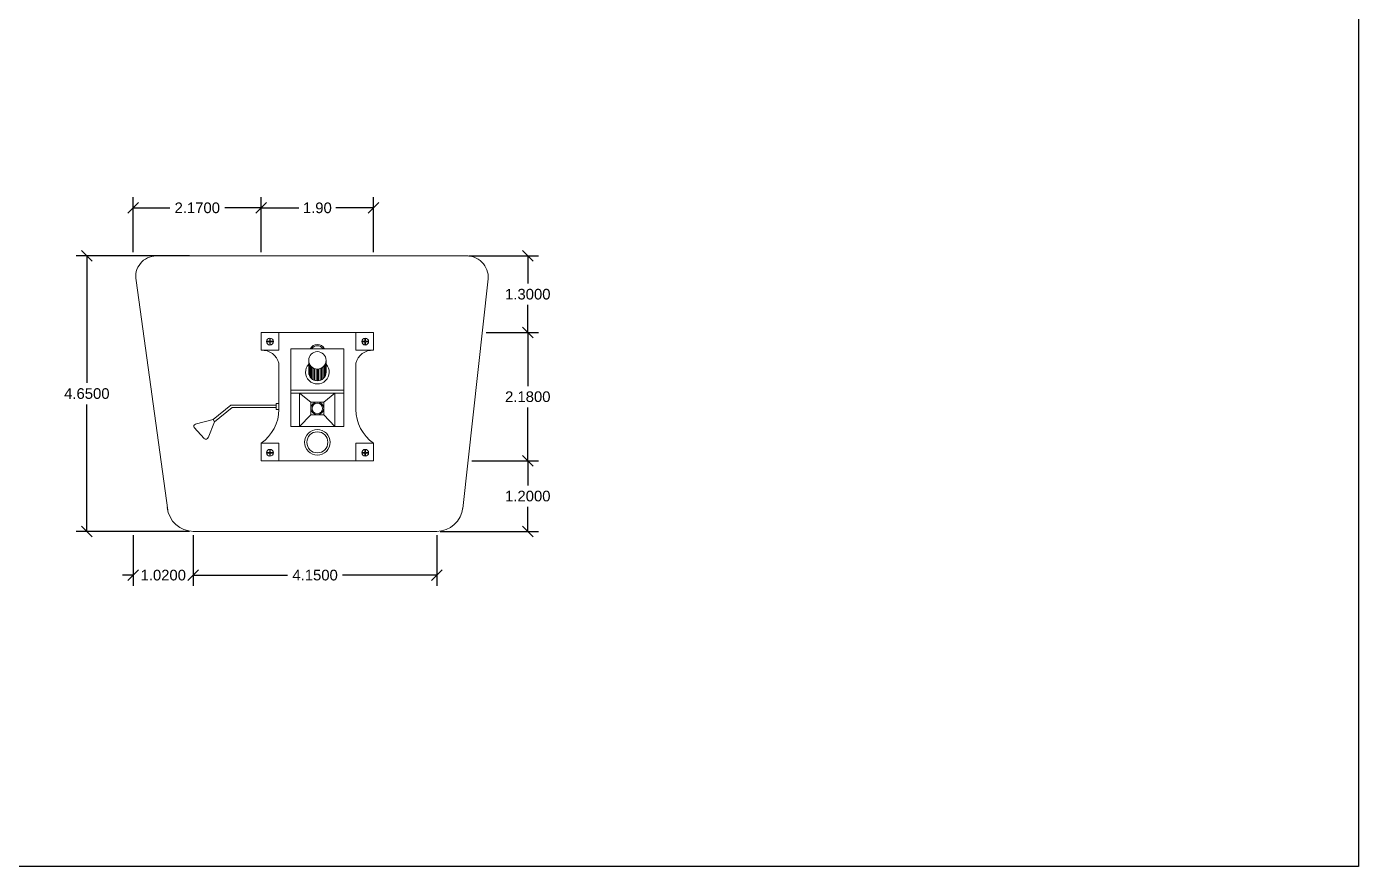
# Model space of a CAD drawing. Header units: centimetres. Extents: x -239 to 1959, y -161 to 626.
# Drawn here: x 189.23 to 211.78, y 596.29 to 610.51 of the extents above; entities that cross this region are included whole.
import ezdxf

# ---------------------------------------------------------------- set-up
doc = ezdxf.new("R2010")
doc.units = ezdxf.units.CM
doc.header["$MEASUREMENT"] = 0
doc.layers.add('dettagli', color=4, linetype='Continuous', lineweight=13)
doc.layers.add('linee prospetti', color=1, linetype='Continuous', lineweight=18)
doc.styles.get("Standard").update_dxf_attribs({"font": 'Arial.ttf'})
doc.dimstyles.get("Standard").update_dxf_attribs({"dimtxt": 0.18, "dimasz": 0.18, "dimexe": 0.18, "dimexo": 0.0625, "dimgap": 0.09, "dimtad": 0, "dimtih": 1, "dimtoh": 1, "dimdec": 4, "dimzin": 0, "dimdsep": 46, "dimtxsty": 'Standard', "dimcen": 0.09, "dimadec": 0, "dimazin": 0, "dimtfac": 1, "dimtdec": 4, "dimtofl": 0, "dimtmove": 0, "dimatfit": 3, "dimfxl": 1, "dimtolj": 1, "dimtzin": 0, "dimarcsym": 0})

# ---------------------------------------------------------------- blocks, each defined once
blk = doc.blocks.new('_Oblique')
at = {"color": 0, "linetype": 'ByBlock', "lineweight": -2}
blk.add_line((-0.5, -0.5), (0.5, 0.5), dxfattribs=at)
blk = doc.blocks.new('*D507')
at = {"color": 0, "lineweight": -2, "transparency": 16777216}
for p, q in [((191.034, 601.9), (191.034, 601.041)), ((192.05, 601.9), (192.05, 601.041)), ((191.034, 601.221), (190.854, 601.221)), ((192.05, 601.221), (192.23, 601.221))]:
    blk.add_line(p, q, dxfattribs=at)
at = {"layer": 'Defpoints', "color": 0, "transparency": 16777216}
for p in [(191.034, 601.962), (192.05, 601.962), (192.05, 601.221)]:
    blk.add_point(p, dxfattribs=at)
at = {"color": 0, "lineweight": -2, "transparency": 16777216, "xscale": 0.18, "yscale": 0.18, "zscale": 0.18}
blk.add_blockref('_Oblique', (191.034, 601.221), dxfattribs=at)
at = {"color": 0, "lineweight": -2, "transparency": 16777216, "xscale": 0.18, "yscale": 0.18, "zscale": 0.18, "rotation": 180}
blk.add_blockref('_Oblique', (192.05, 601.221), dxfattribs=at)
at = {"color": 0, "transparency": 16777216, "insert": (191.542, 601.221), "char_height": 0.18, "attachment_point": 5}
blk.add_mtext('\\A1;1.0200', dxfattribs=at)
blk = doc.blocks.new('*D511')
at = {"color": 0, "lineweight": -2, "transparency": 16777216}
for p, q in [((192.05, 601.9), (192.05, 601.041)), ((196.175, 601.9), (196.175, 601.041)), ((192.05, 601.221), (193.646, 601.221)), ((196.175, 601.221), (194.579, 601.221))]:
    blk.add_line(p, q, dxfattribs=at)
at = {"layer": 'Defpoints', "color": 0, "transparency": 16777216}
for p in [(192.05, 601.962), (196.175, 601.962), (196.175, 601.221)]:
    blk.add_point(p, dxfattribs=at)
at = {"color": 0, "lineweight": -2, "transparency": 16777216, "xscale": 0.18, "yscale": 0.18, "zscale": 0.18, "rotation": 180}
blk.add_blockref('_Oblique', (192.05, 601.221), dxfattribs=at)
at = {"color": 0, "lineweight": -2, "transparency": 16777216, "xscale": 0.18, "yscale": 0.18, "zscale": 0.18}
blk.add_blockref('_Oblique', (196.175, 601.221), dxfattribs=at)
at = {"color": 0, "transparency": 16777216, "insert": (194.113, 601.221), "char_height": 0.18, "attachment_point": 5}
blk.add_mtext('\\A1;4.1500', dxfattribs=at)
blk = doc.blocks.new('*D512')
at = {"color": 0, "lineweight": -2, "transparency": 16777216}
for p, q in [((193.201, 606.687), (193.201, 607.618)), ((195.101, 606.687), (195.101, 607.618)), ((193.201, 607.438), (193.837, 607.438)), ((195.101, 607.438), (194.466, 607.438))]:
    blk.add_line(p, q, dxfattribs=at)
at = {"layer": 'Defpoints', "color": 0, "transparency": 16777216}
for p in [(195.101, 607.438), (193.201, 606.625), (195.101, 606.625)]:
    blk.add_point(p, dxfattribs=at)
at = {"color": 0, "lineweight": -2, "transparency": 16777216, "xscale": 0.18, "yscale": 0.18, "zscale": 0.18, "rotation": 180}
blk.add_blockref('_Oblique', (193.201, 607.438), dxfattribs=at)
at = {"color": 0, "lineweight": -2, "transparency": 16777216, "xscale": 0.18, "yscale": 0.18, "zscale": 0.18}
blk.add_blockref('_Oblique', (195.101, 607.438), dxfattribs=at)
at = {"color": 0, "transparency": 16777216, "insert": (194.151, 607.438), "char_height": 0.18, "attachment_point": 5}
blk.add_mtext('\\A1;1.90', dxfattribs=at)
blk = doc.blocks.new('*D508')
at = {"color": 0, "lineweight": -2, "transparency": 16777216}
for p, q in [((191.034, 606.687), (191.034, 607.618)), ((193.201, 606.687), (193.201, 607.618)), ((191.034, 607.438), (191.652, 607.438)), ((193.201, 607.438), (192.583, 607.438))]:
    blk.add_line(p, q, dxfattribs=at)
at = {"layer": 'Defpoints', "color": 0, "transparency": 16777216}
for p in [(193.201, 607.438), (191.034, 606.625), (193.201, 606.625)]:
    blk.add_point(p, dxfattribs=at)
at = {"color": 0, "lineweight": -2, "transparency": 16777216, "xscale": 0.18, "yscale": 0.18, "zscale": 0.18, "rotation": 180}
blk.add_blockref('_Oblique', (191.034, 607.438), dxfattribs=at)
at = {"color": 0, "lineweight": -2, "transparency": 16777216, "xscale": 0.18, "yscale": 0.18, "zscale": 0.18}
blk.add_blockref('_Oblique', (193.201, 607.438), dxfattribs=at)
at = {"color": 0, "transparency": 16777216, "insert": (192.118, 607.438), "char_height": 0.18, "attachment_point": 5}
blk.add_mtext('\\A1;2.1700', dxfattribs=at)
blk = doc.blocks.new('*D513')
at = {"color": 0, "lineweight": -2, "transparency": 16777216}
for p, q in [((191.988, 606.625), (190.068, 606.625)), ((190.248, 606.625), (190.248, 604.475)), ((190.248, 601.962), (190.248, 604.112)), ((191.988, 601.962), (190.068, 601.962))]:
    blk.add_line(p, q, dxfattribs=at)
at = {"layer": 'Defpoints', "color": 0, "transparency": 16777216}
for p in [(190.248, 606.625), (192.05, 606.625), (192.05, 601.962)]:
    blk.add_point(p, dxfattribs=at)
at = {"color": 0, "lineweight": -2, "transparency": 16777216, "xscale": 0.18, "yscale": 0.18, "zscale": 0.18}
for p, rotation in [((190.248, 606.625), 90), ((190.248, 601.962), 270)]:
    blk.add_blockref('_Oblique', p, dxfattribs=dict(at, rotation=rotation))
at = {"color": 0, "transparency": 16777216, "insert": (190.248, 604.294), "char_height": 0.18, "attachment_point": 5}
blk.add_mtext('\\A1;4.6500', dxfattribs=at)
blk = doc.blocks.new('*D514')
at = {"color": 0, "lineweight": -2, "transparency": 16777216}
for p, q in [((196.765, 603.155), (197.894, 603.155)), ((197.714, 603.155), (197.714, 602.74)), ((197.714, 601.962), (197.714, 602.377)), ((196.23, 601.962), (197.894, 601.962))]:
    blk.add_line(p, q, dxfattribs=at)
at = {"layer": 'Defpoints', "color": 0, "transparency": 16777216}
for p in [(196.703, 603.155), (197.714, 603.155), (196.168, 601.962)]:
    blk.add_point(p, dxfattribs=at)
at = {"color": 0, "lineweight": -2, "transparency": 16777216, "xscale": 0.18, "yscale": 0.18, "zscale": 0.18}
for p, rotation in [((197.714, 603.155), 90), ((197.714, 601.962), 270)]:
    blk.add_blockref('_Oblique', p, dxfattribs=dict(at, rotation=rotation))
at = {"color": 0, "transparency": 16777216, "insert": (197.714, 602.559), "char_height": 0.18, "attachment_point": 5}
blk.add_mtext('\\A1;1.2000', dxfattribs=at)
blk = doc.blocks.new('*D509')
at = {"color": 0, "lineweight": -2, "transparency": 16777216}
for p, q in [((197.007, 605.327), (197.894, 605.327)), ((197.714, 605.327), (197.714, 604.422)), ((197.714, 603.155), (197.714, 604.06)), ((196.765, 603.155), (197.894, 603.155))]:
    blk.add_line(p, q, dxfattribs=at)
at = {"layer": 'Defpoints', "color": 0, "transparency": 16777216}
for p in [(196.945, 605.327), (197.714, 605.327), (196.703, 603.155)]:
    blk.add_point(p, dxfattribs=at)
at = {"color": 0, "lineweight": -2, "transparency": 16777216, "xscale": 0.18, "yscale": 0.18, "zscale": 0.18}
for p, rotation in [((197.714, 605.327), 90), ((197.714, 603.155), 270)]:
    blk.add_blockref('_Oblique', p, dxfattribs=dict(at, rotation=rotation))
at = {"color": 0, "transparency": 16777216, "insert": (197.714, 604.241), "char_height": 0.18, "attachment_point": 5}
blk.add_mtext('\\A1;2.1800', dxfattribs=at)
blk = doc.blocks.new('*D510')
at = {"color": 0, "lineweight": -2, "transparency": 16777216}
for p, q in [((196.714, 606.625), (197.894, 606.625)), ((197.714, 606.625), (197.714, 606.157)), ((197.714, 605.327), (197.714, 605.795)), ((197.007, 605.327), (197.894, 605.327))]:
    blk.add_line(p, q, dxfattribs=at)
at = {"layer": 'Defpoints', "color": 0, "transparency": 16777216}
for p in [(196.651, 606.625), (197.714, 606.625), (196.945, 605.327)]:
    blk.add_point(p, dxfattribs=at)
at = {"color": 0, "lineweight": -2, "transparency": 16777216, "xscale": 0.18, "yscale": 0.18, "zscale": 0.18}
for p, rotation in [((197.714, 606.625), 90), ((197.714, 605.327), 270)]:
    blk.add_blockref('_Oblique', p, dxfattribs=dict(at, rotation=rotation))
at = {"color": 0, "transparency": 16777216, "insert": (197.714, 605.976), "char_height": 0.18, "attachment_point": 5}
blk.add_mtext('\\A1;1.3000', dxfattribs=at)

msp = doc.modelspace()

# ---------------------------------------------------------------- linework, layer by layer
at = {"color": 3}
msp.add_lwpolyline([(169.77807, 596.2922), (169.77807, 625.9922), (211.77807, 625.9922), (211.77807, 596.2922)], close=True, dxfattribs=at)
at = {"layer": 'dettagli'}
for p, q in [((193.20129, 605.3273), (195.10129, 605.3273)), ((194.80129, 605.0273), (194.80129, 605.3273)), ((193.50129, 605.0273), (193.20129, 605.0273)), ((194.80129, 605.0273), (195.06099, 605.0273)), ((194.00426, 604.85707), (194.00426, 604.6575)), ((194.00964, 604.81765), (194.00964, 604.61807)), ((194.01651, 604.79828), (194.01651, 604.59871)), ((194.02575, 604.7805), (194.02575, 604.58092)), ((194.27711, 604.7805), (194.27711, 604.58092)), ((194.28634, 604.79828), (194.28634, 604.59871)), ((194.29322, 604.81765), (194.29322, 604.61807)), ((194.2986, 604.85707), (194.2986, 604.6575)), ((194.2986, 604.85707), (194.2986, 604.6575)), ((194.03871, 604.76246), (194.03871, 604.56288)), ((194.05987, 604.74186), (194.05987, 604.54228)), ((194.08103, 604.72783), (194.08103, 604.52826)), ((194.10431, 604.71765), (194.10431, 604.51808)), ((194.1297, 604.71152), (194.1297, 604.51194)), ((194.15143, 604.6575), (194.15143, 604.7099)), ((194.15143, 604.7099), (194.15143, 604.51033)), ((194.15143, 604.7099), (194.15143, 604.51033)), ((194.17316, 604.71152), (194.17316, 604.51194)), ((194.19855, 604.71765), (194.19855, 604.51808)), ((194.22183, 604.72783), (194.22183, 604.52826)), ((194.24299, 604.74186), (194.24299, 604.54228)), ((194.26415, 604.76246), (194.26415, 604.56288)), ((193.70129, 604.35011), (194.60129, 604.35011)), ((193.70129, 604.30011), (194.60129, 604.30011)), ((193.84912, 604.30011), (194.04012, 604.15127)), ((194.26076, 604.15127), (194.44912, 604.30011)), ((194.04012, 603.93454), (193.84912, 603.73671)), ((194.26076, 603.93454), (194.44912, 603.73671)), ((193.20129, 603.1546), (195.10129, 603.1546))]:
    msp.add_line(p, q, dxfattribs=at)
for points in [[(193.20129, 605.3273), (193.20129, 605.0273), (193.2367, 605.0273)], [(193.34392, 605.23282), (193.34392, 605.1796), (193.29017, 605.1796)], [(193.40591, 605.1796), (193.35292, 605.1796), (193.35292, 605.23276)], [(193.50129, 605.0273), (193.50129, 605.3273)], [(194.95672, 605.23282), (194.95672, 605.1796), (194.90297, 605.1796)], [(195.01871, 605.1796), (194.96572, 605.1796), (194.96572, 605.23276)], [(195.10129, 605.3273), (195.10129, 605.0273), (195.06099, 605.0273)], [(193.29014, 605.1706), (193.34392, 605.1706), (193.34392, 605.11699)], [(193.35292, 605.11705), (193.35292, 605.1706), (193.40594, 605.1706)], [(193.70129, 605.05209), (193.70129, 605.05209), (194.60129, 605.05209), (194.60129, 603.73671), (193.70129, 603.73671), (193.70129, 605.05209)], [(194.90294, 605.1706), (194.95672, 605.1706), (194.95672, 605.11699)], [(194.96572, 605.11705), (194.96572, 605.1706), (195.01874, 605.1706)], [(193.50129, 604.80764), (193.50129, 604.0273)], [(194.80129, 604.80798), (194.80129, 604.0273)], [(193.50129, 604.0273), (193.45129, 604.0273), (193.45129, 604.1273), (193.50129, 604.1273)], [(193.84912, 604.30011), (194.44912, 604.30011), (194.44912, 603.73671), (193.84912, 603.73671), (193.84912, 604.30011)], [(194.15212, 604.15183), (194.04012, 604.15127), (194.04012, 603.93454), (194.26076, 603.93454), (194.26076, 604.15127), (194.15212, 604.15183)], [(193.45129, 604.0973), (192.68454, 604.0973), (192.38435, 603.85725)], [(193.45129, 604.0573), (192.70744, 604.0573), (192.40726, 603.81725)], [(192.2318, 603.53677), (192.06584, 603.71885)], [(192.08329, 603.77468), (192.38435, 603.85725)], [(192.38435, 603.85725), (192.40726, 603.81725), (192.30075, 603.54573)], [(193.20129, 603.4546), (193.20129, 603.1546), (193.20129, 603.1546), (193.20129, 603.1546), (193.20129, 603.1546)], [(193.20129, 603.4546), (193.50129, 603.4546), (193.50129, 603.1546)], [(195.10129, 603.4546), (194.80129, 603.4546), (194.80129, 603.1546)], [(195.10129, 603.4546), (195.10129, 603.1546), (195.10129, 603.1546), (195.10129, 603.1546), (195.10129, 603.1546)], [(193.29014, 603.28758), (193.34392, 603.28758), (193.34392, 603.23398)], [(193.34392, 603.34981), (193.34392, 603.29658), (193.29017, 603.29658)], [(193.40591, 603.29658), (193.35292, 603.29658), (193.35292, 603.34975)], [(193.35292, 603.23404), (193.35292, 603.28758), (193.40594, 603.28758)], [(194.90294, 603.28758), (194.95672, 603.28758), (194.95672, 603.23398)], [(194.95672, 603.34981), (194.95672, 603.29658), (194.90297, 603.29658)], [(195.01871, 603.29658), (194.96572, 603.29658), (194.96572, 603.34975)], [(194.96572, 603.23404), (194.96572, 603.28758), (195.01874, 603.28758)]]:
    msp.add_lwpolyline(points, dxfattribs=at)
for centre, radius in [((193.34804, 605.17491), 0.05806), ((194.96084, 605.17491), 0.05806), ((194.15143, 604.85707), 0.14717), ((194.15129, 604.04326), 0.10801), ((194.15129, 604.04326), 0.089), ((194.15129, 603.46974), 0.21602), ((194.15129, 603.46974), 0.178), ((193.34804, 603.29189), 0.05806), ((194.96084, 603.29189), 0.05806)]:
    msp.add_circle(centre, radius, dxfattribs=at)
for centre, radius, start, end in [((193.219, 604.73678), 0.29105, 14.091135, 93.487489), ((194.15143, 604.99172), 0.13416, 28.531817, 151.468183), ((194.15143, 604.99172), 0.11303, 34.534298, 145.465702), ((195.08359, 604.73712), 0.29105, 86.512511, 165.908865), ((194.15143, 604.6575), 0.19965, 137.487346, 42.512654), ((194.15143, 604.6575), 0.14717, 180, 0), ((192.79035, 604.0348), 0.71098, 305.3096, 359.395579), ((195.51224, 604.0348), 0.71098, 180.604421, 234.6904), ((192.09613, 603.74003), 0.03696, 101.743891, 214.953233), ((192.26311, 603.56559), 0.04256, 222.068495, 343.333985)]:
    msp.add_arc(centre, radius, start, end, dxfattribs=at)
at = {"layer": 'linee prospetti'}
msp.add_line((192.05022, 601.96249), (196.17484, 601.96249), dxfattribs=at)
for points in [[(196.70039, 606.62467), (191.42277, 606.62467)], [(191.08223, 606.20756), (191.61697, 602.31842)], [(196.61366, 602.35188), (197.04572, 606.23562)]]:
    msp.add_lwpolyline(points, dxfattribs=at)
for centre, radius, start, end in [((191.42431, 606.27584), 0.34883, 90.253247, 191.288363), ((196.67574, 606.25501), 0.37049, 357.00108, 93.814951), ((192.05378, 602.40846), 0.44599, 185.407515, 270.457199), ((196.17128, 602.40846), 0.44599, 269.542801, 354.592485)]:
    msp.add_arc(centre, radius, start, end, dxfattribs=at)

# ---------------------------------------------------------------- dimensions: what is measured, and where the dimension line sits
for base, p1, p2, text, picture, middle in [((193.20129, 607.43837), (191.03383, 606.62467), (193.20129, 606.62467), '2.1700', '*D508', (192.11756, 607.43837)), ((192.05022, 601.22129), (191.03383, 601.96249), (192.05022, 601.96249), '1.0200', '*D507', (191.54202, 601.22129)), ((196.17484, 601.22129), (192.05022, 601.96249), (196.17484, 601.96249), '4.1500', '*D511', (194.11253, 601.22129))]:
    dim = msp.add_linear_dim(base=base, p1=p1, p2=p2, text=text, dimstyle='Standard', override={"dimdec": 2, "dimblk1": 'Oblique', "dimblk2": 'Oblique', "dimsah": 1})
    dim.commit()
    dim.dimension.update_dxf_attribs({"geometry": picture, "text_midpoint": middle})
dim = msp.add_linear_dim(base=(195.10129, 607.43837), p1=(193.20129, 606.62467), p2=(195.10129, 606.62467), dimstyle='Standard', override={"dimdec": 2, "dimblk1": 'Oblique', "dimblk2": 'Oblique', "dimsah": 1})
dim.commit()
dim.dimension.update_dxf_attribs({"geometry": '*D512', "text_midpoint": (194.15129, 607.43837)})
for base, p1, p2, text, picture, middle in [((190.24788, 606.62467), (192.05022, 601.96249), (192.05022, 606.62467), '4.6500', '*D513', (190.24788, 604.29358)), ((197.7141, 606.62467), (196.94467, 605.3273), (196.65109, 606.62467), '1.3000', '*D510', (197.7141, 605.97598)), ((197.7141, 605.3273), (196.70296, 603.1546), (196.94467, 605.3273), '2.1800', '*D509', (197.7141, 604.24095)), ((197.7141, 603.1546), (196.16772, 601.96249), (196.70296, 603.1546), '1.2000', '*D514', (197.7141, 602.55855))]:
    dim = msp.add_linear_dim(base=base, p1=p1, p2=p2, angle=90, text=text, dimstyle='Standard', override={"dimdec": 2, "dimblk1": 'Oblique', "dimblk2": 'Oblique', "dimsah": 1})
    dim.commit()
    dim.dimension.update_dxf_attribs({"geometry": picture, "text_midpoint": middle})

doc.saveas('drawing.dxf')
